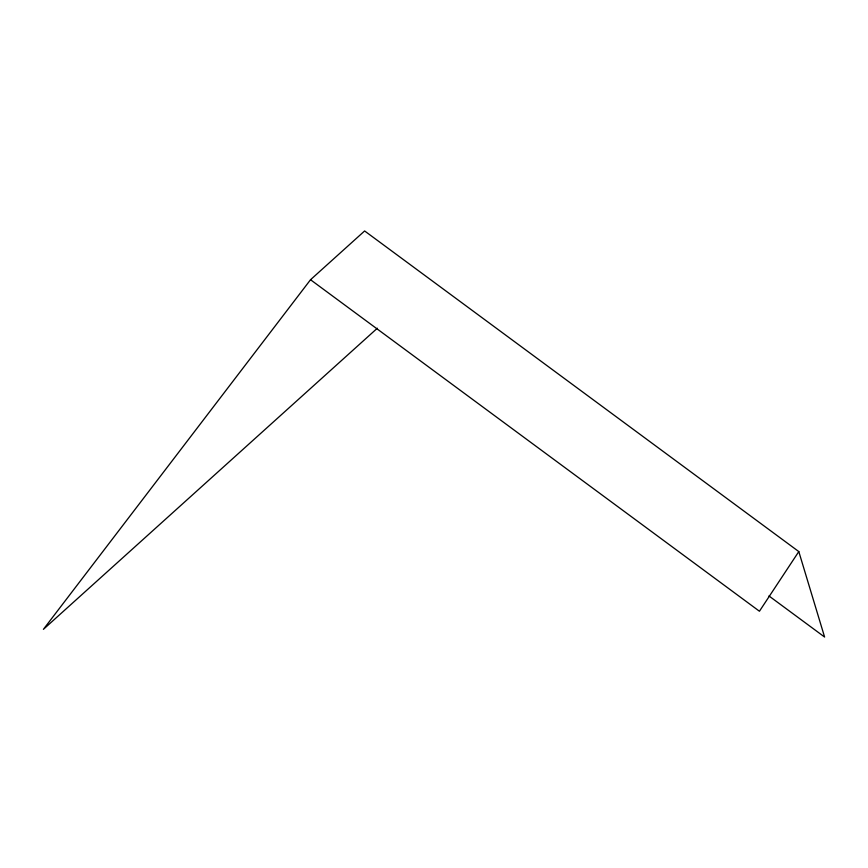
<?xml version="1.0" encoding="UTF-8"?>
<svg xmlns="http://www.w3.org/2000/svg" width="868" height="868" viewBox="0 0 868 868"><rect width="100%" height="100%" fill="white"/><g stroke="black" fill="none" stroke-linecap="round" stroke-linejoin="round"><path stroke-width="1.3" d="M310.527 279.735L364.625 230.964L798.799 551.581L759.435 611.235L310.527 279.735L43.4 629.343L377.352 328.212M768.961 595.958L824.6 637.036L798.799 551.581"/></g></svg>
